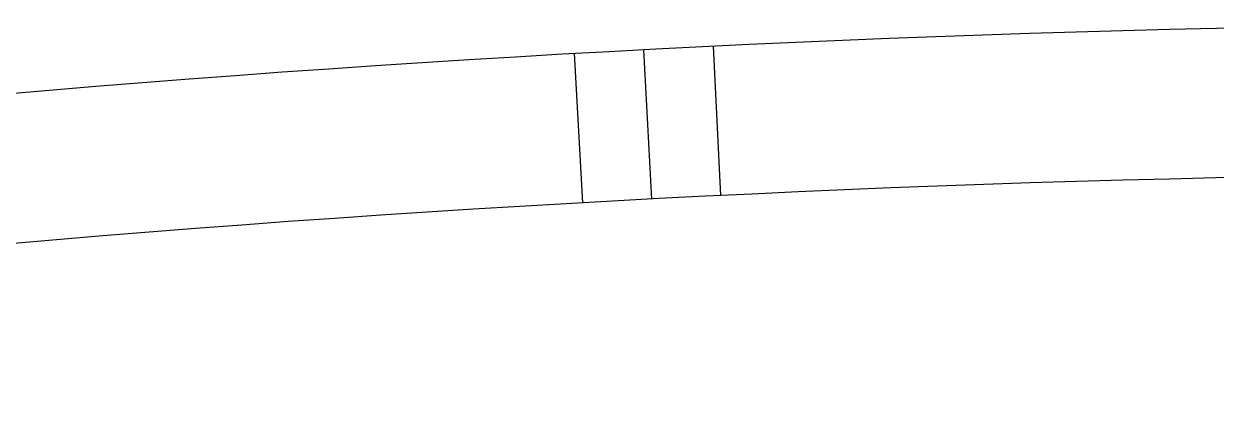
# Model space of a CAD drawing. Extents: x 537 to 24606, y 10245 to 27150.
# Drawn here: x 16613 to 18486, y 23308 to 23925 of the extents above; entities that cross this region are included whole.
import ezdxf

# ---------------------------------------------------------------- set-up
doc = ezdxf.new("R2010")
doc.units = 0
doc.layers.add('路', color=7, linetype='CONTINUOUS')

msp = doc.modelspace()

# ---------------------------------------------------------------- linework, layer by layer
at = {"layer": '路'}
for p, q in [((17599.128, 23649.662), (17586.788, 23884.338)), ((17707.277, 23655.149), (17695.801, 23889.869)), ((17490.995, 23643.777), (17477.792, 23878.405))]:
    msp.add_line(p, q, dxfattribs=at)
for radius, end in [(29681.766, 99.2208602), (29446.766, 99.2419555)]:
    msp.add_arc((19145.344, -5756.481), radius, 81.0566919, end, dxfattribs=at)

doc.saveas('drawing.dxf')
